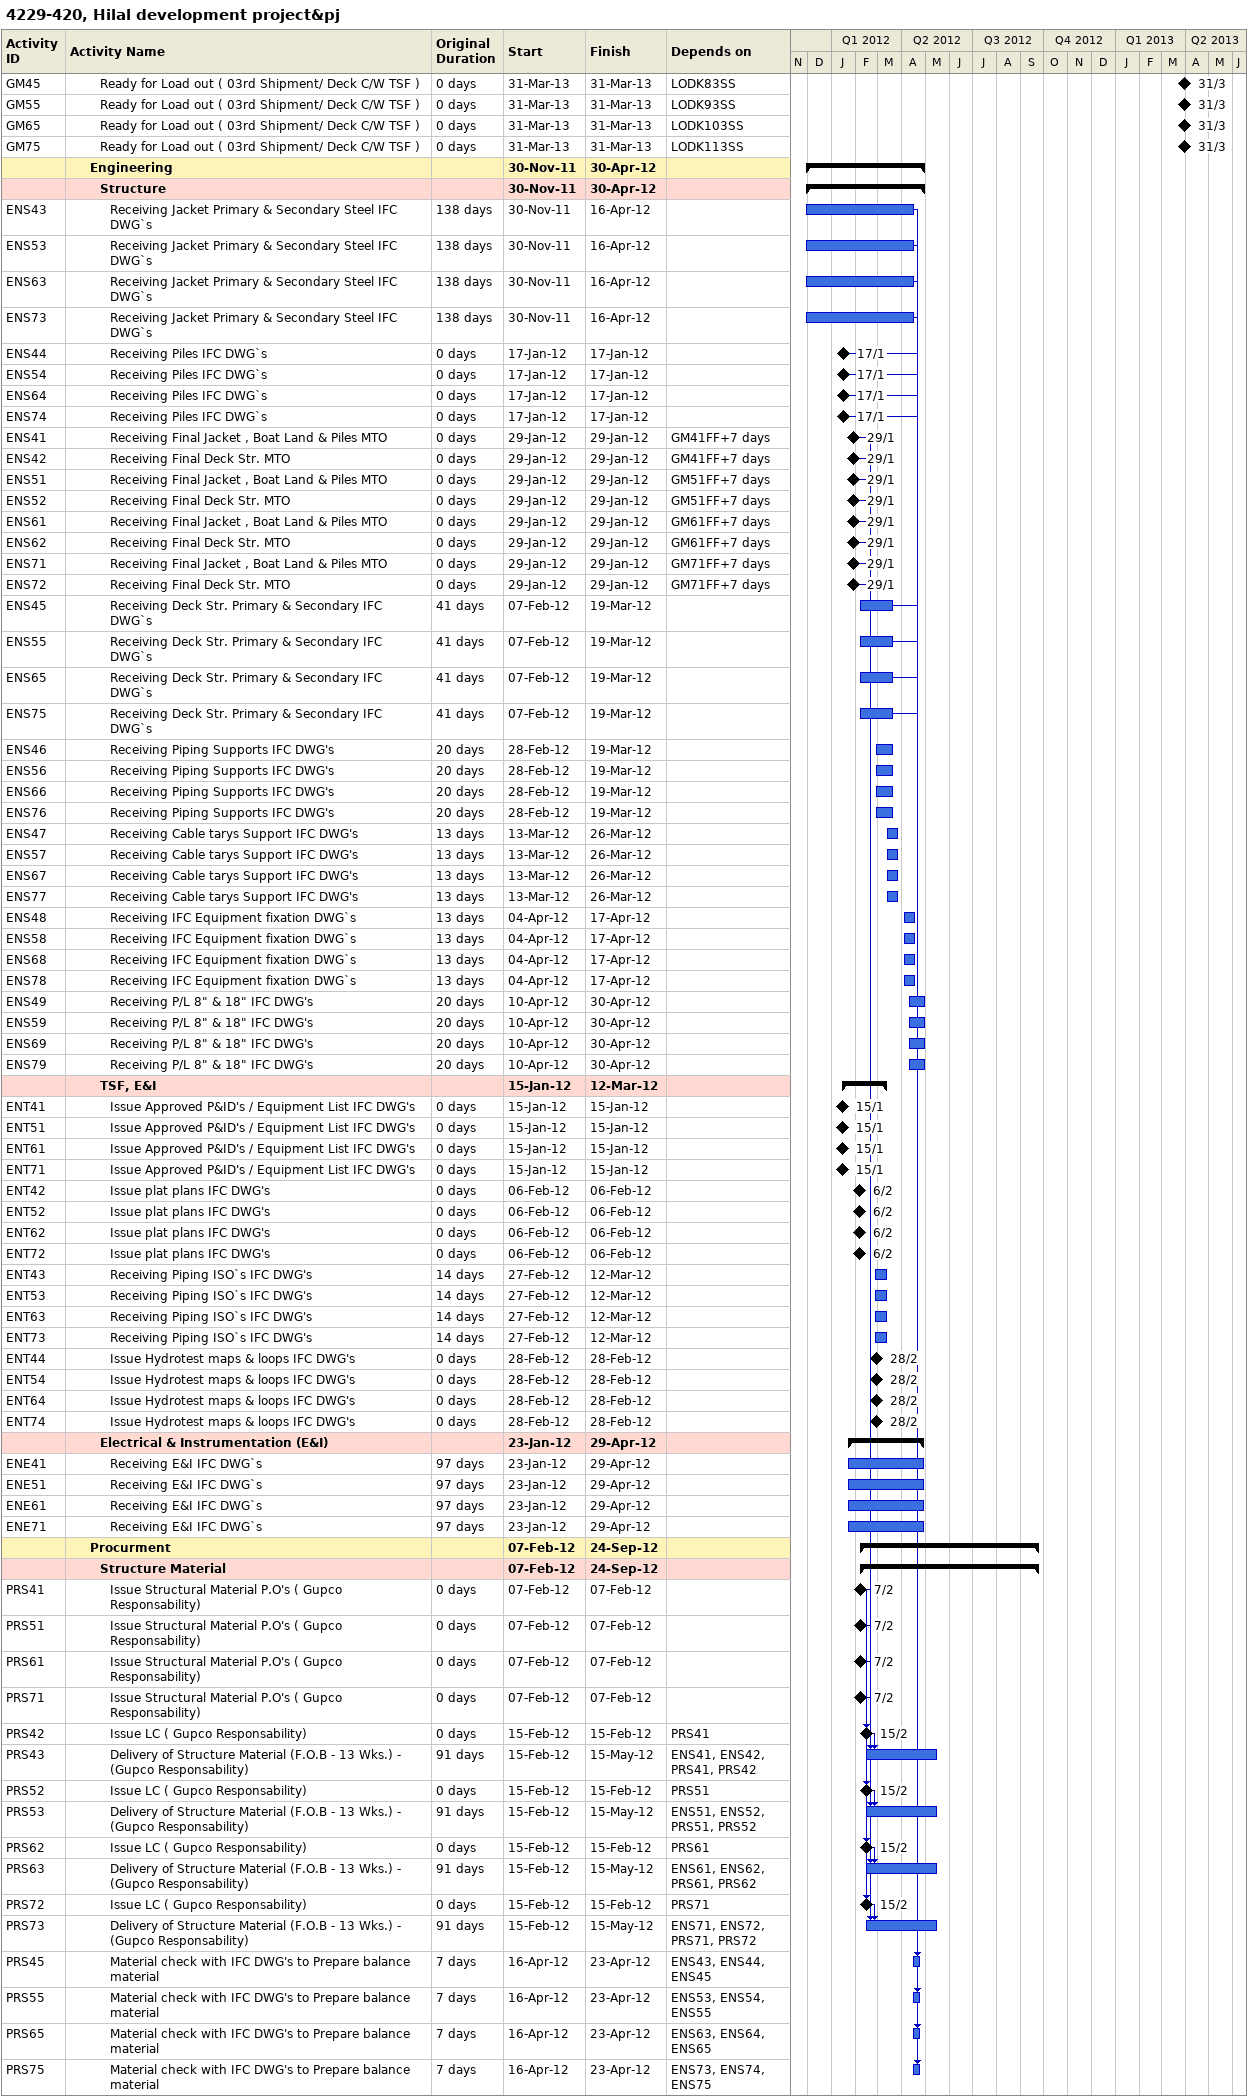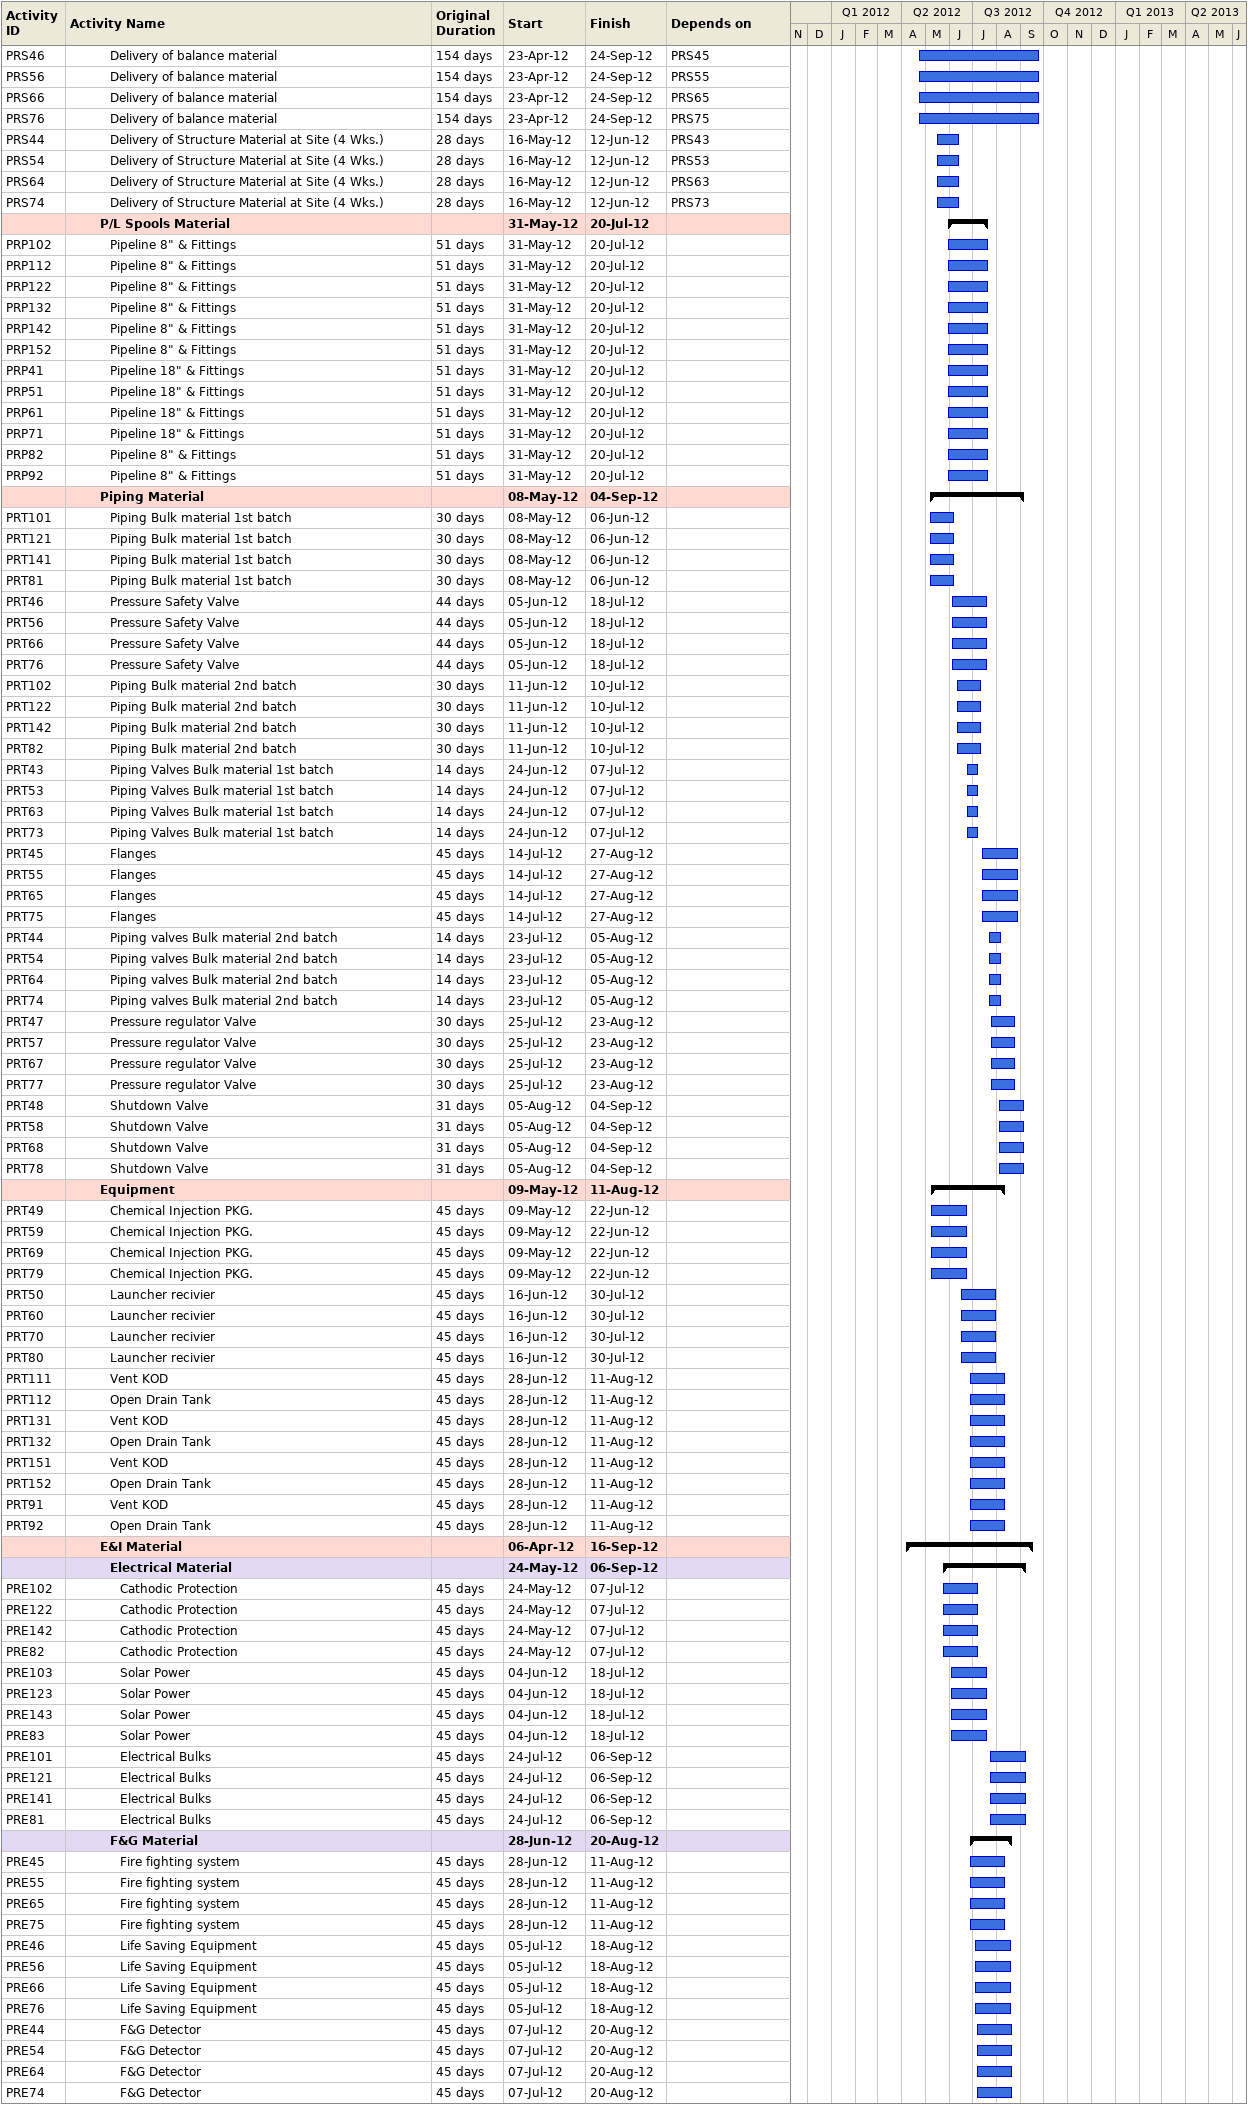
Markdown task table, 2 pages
4229-420, Hilal development project&pj

| ID | Level | Task | Original duration | Start | Finish | Predecessors |
|---|---|---|---|---|---|---|
| GM45 | 4 | Ready for Load out ( 03rd Shipment/ Deck C/W TSF ) | 0d | 2013-03-31 | 2013-03-31 | LODK83SS |
| GM55 | 4 | Ready for Load out ( 03rd Shipment/ Deck C/W TSF ) | 0d | 2013-03-31 | 2013-03-31 | LODK93SS |
| GM65 | 4 | Ready for Load out ( 03rd Shipment/ Deck C/W TSF ) | 0d | 2013-03-31 | 2013-03-31 | LODK103SS |
| GM75 | 4 | Ready for Load out ( 03rd Shipment/ Deck C/W TSF ) | 0d | 2013-03-31 | 2013-03-31 | LODK113SS |
|  | 3 | **Engineering** |  | 2011-11-30 | 2012-04-30 |  |
|  | 4 | **Structure** |  | 2011-11-30 | 2012-04-30 |  |
| ENS43 | 5 | Receiving Jacket Primary & Secondary Steel IFC DWG`s | 138d | 2011-11-30 | 2012-04-16 |  |
| ENS53 | 5 | Receiving Jacket Primary & Secondary Steel IFC DWG`s | 138d | 2011-11-30 | 2012-04-16 |  |
| ENS63 | 5 | Receiving Jacket Primary & Secondary Steel IFC DWG`s | 138d | 2011-11-30 | 2012-04-16 |  |
| ENS73 | 5 | Receiving Jacket Primary & Secondary Steel IFC DWG`s | 138d | 2011-11-30 | 2012-04-16 |  |
| ENS44 | 5 | Receiving Piles IFC DWG`s | 0d | 2012-01-17 | 2012-01-17 |  |
| ENS54 | 5 | Receiving Piles IFC DWG`s | 0d | 2012-01-17 | 2012-01-17 |  |
| ENS64 | 5 | Receiving Piles IFC DWG`s | 0d | 2012-01-17 | 2012-01-17 |  |
| ENS74 | 5 | Receiving Piles IFC DWG`s | 0d | 2012-01-17 | 2012-01-17 |  |
| ENS41 | 5 | Receiving Final Jacket , Boat Land & Piles MTO | 0d | 2012-01-29 | 2012-01-29 | GM41FF+7d |
| ENS42 | 5 | Receiving Final Deck Str. MTO | 0d | 2012-01-29 | 2012-01-29 | GM41FF+7d |
| ENS51 | 5 | Receiving Final Jacket , Boat Land & Piles MTO | 0d | 2012-01-29 | 2012-01-29 | GM51FF+7d |
| ENS52 | 5 | Receiving Final Deck Str. MTO | 0d | 2012-01-29 | 2012-01-29 | GM51FF+7d |
| ENS61 | 5 | Receiving Final Jacket , Boat Land & Piles MTO | 0d | 2012-01-29 | 2012-01-29 | GM61FF+7d |
| ENS62 | 5 | Receiving Final Deck Str. MTO | 0d | 2012-01-29 | 2012-01-29 | GM61FF+7d |
| ENS71 | 5 | Receiving Final Jacket , Boat Land & Piles MTO | 0d | 2012-01-29 | 2012-01-29 | GM71FF+7d |
| ENS72 | 5 | Receiving Final Deck Str. MTO | 0d | 2012-01-29 | 2012-01-29 | GM71FF+7d |
| ENS45 | 5 | Receiving Deck Str. Primary & Secondary IFC DWG`s | 41d | 2012-02-07 | 2012-03-19 |  |
| ENS55 | 5 | Receiving Deck Str. Primary & Secondary IFC DWG`s | 41d | 2012-02-07 | 2012-03-19 |  |
| ENS65 | 5 | Receiving Deck Str. Primary & Secondary IFC DWG`s | 41d | 2012-02-07 | 2012-03-19 |  |
| ENS75 | 5 | Receiving Deck Str. Primary & Secondary IFC DWG`s | 41d | 2012-02-07 | 2012-03-19 |  |
| ENS46 | 5 | Receiving Piping Supports IFC DWG's | 20d | 2012-02-28 | 2012-03-19 |  |
| ENS56 | 5 | Receiving Piping Supports IFC DWG's | 20d | 2012-02-28 | 2012-03-19 |  |
| ENS66 | 5 | Receiving Piping Supports IFC DWG's | 20d | 2012-02-28 | 2012-03-19 |  |
| ENS76 | 5 | Receiving Piping Supports IFC DWG's | 20d | 2012-02-28 | 2012-03-19 |  |
| ENS47 | 5 | Receiving Cable tarys Support IFC DWG's | 13d | 2012-03-13 | 2012-03-26 |  |
| ENS57 | 5 | Receiving Cable tarys Support IFC DWG's | 13d | 2012-03-13 | 2012-03-26 |  |
| ENS67 | 5 | Receiving Cable tarys Support IFC DWG's | 13d | 2012-03-13 | 2012-03-26 |  |
| ENS77 | 5 | Receiving Cable tarys Support IFC DWG's | 13d | 2012-03-13 | 2012-03-26 |  |
| ENS48 | 5 | Receiving IFC Equipment fixation DWG`s | 13d | 2012-04-04 | 2012-04-17 |  |
| ENS58 | 5 | Receiving IFC Equipment fixation DWG`s | 13d | 2012-04-04 | 2012-04-17 |  |
| ENS68 | 5 | Receiving IFC Equipment fixation DWG`s | 13d | 2012-04-04 | 2012-04-17 |  |
| ENS78 | 5 | Receiving IFC Equipment fixation DWG`s | 13d | 2012-04-04 | 2012-04-17 |  |
| ENS49 | 5 | Receiving P/L 8" & 18" IFC DWG's | 20d | 2012-04-10 | 2012-04-30 |  |
| ENS59 | 5 | Receiving P/L 8" & 18" IFC DWG's | 20d | 2012-04-10 | 2012-04-30 |  |
| ENS69 | 5 | Receiving P/L 8" & 18" IFC DWG's | 20d | 2012-04-10 | 2012-04-30 |  |
| ENS79 | 5 | Receiving P/L 8" & 18" IFC DWG's | 20d | 2012-04-10 | 2012-04-30 |  |
|  | 4 | **TSF, E&I** |  | 2012-01-15 | 2012-03-12 |  |
| ENT41 | 5 | Issue Approved P&ID's / Equipment List IFC DWG's | 0d | 2012-01-15 | 2012-01-15 |  |
| ENT51 | 5 | Issue Approved P&ID's / Equipment List IFC DWG's | 0d | 2012-01-15 | 2012-01-15 |  |
| ENT61 | 5 | Issue Approved P&ID's / Equipment List IFC DWG's | 0d | 2012-01-15 | 2012-01-15 |  |
| ENT71 | 5 | Issue Approved P&ID's / Equipment List IFC DWG's | 0d | 2012-01-15 | 2012-01-15 |  |
| ENT42 | 5 | Issue plat plans IFC DWG's | 0d | 2012-02-06 | 2012-02-06 |  |
| ENT52 | 5 | Issue plat plans IFC DWG's | 0d | 2012-02-06 | 2012-02-06 |  |
| ENT62 | 5 | Issue plat plans IFC DWG's | 0d | 2012-02-06 | 2012-02-06 |  |
| ENT72 | 5 | Issue plat plans IFC DWG's | 0d | 2012-02-06 | 2012-02-06 |  |
| ENT43 | 5 | Receiving Piping ISO`s IFC DWG's | 14d | 2012-02-27 | 2012-03-12 |  |
| ENT53 | 5 | Receiving Piping ISO`s IFC DWG's | 14d | 2012-02-27 | 2012-03-12 |  |
| ENT63 | 5 | Receiving Piping ISO`s IFC DWG's | 14d | 2012-02-27 | 2012-03-12 |  |
| ENT73 | 5 | Receiving Piping ISO`s IFC DWG's | 14d | 2012-02-27 | 2012-03-12 |  |
| ENT44 | 5 | Issue Hydrotest maps & loops IFC DWG's | 0d | 2012-02-28 | 2012-02-28 |  |
| ENT54 | 5 | Issue Hydrotest maps & loops IFC DWG's | 0d | 2012-02-28 | 2012-02-28 |  |
| ENT64 | 5 | Issue Hydrotest maps & loops IFC DWG's | 0d | 2012-02-28 | 2012-02-28 |  |
| ENT74 | 5 | Issue Hydrotest maps & loops IFC DWG's | 0d | 2012-02-28 | 2012-02-28 |  |
|  | 4 | **Electrical & Instrumentation (E&I)** |  | 2012-01-23 | 2012-04-29 |  |
| ENE41 | 5 | Receiving E&I IFC DWG`s | 97d | 2012-01-23 | 2012-04-29 |  |
| ENE51 | 5 | Receiving E&I IFC DWG`s | 97d | 2012-01-23 | 2012-04-29 |  |
| ENE61 | 5 | Receiving E&I IFC DWG`s | 97d | 2012-01-23 | 2012-04-29 |  |
| ENE71 | 5 | Receiving E&I IFC DWG`s | 97d | 2012-01-23 | 2012-04-29 |  |
|  | 3 | **Procurment** |  | 2012-02-07 | 2012-09-24 |  |
|  | 4 | **Structure Material** |  | 2012-02-07 | 2012-09-24 |  |
| PRS41 | 5 | Issue Structural Material P.O's ( Gupco Responsability) | 0d | 2012-02-07 | 2012-02-07 |  |
| PRS51 | 5 | Issue Structural Material P.O's ( Gupco Responsability) | 0d | 2012-02-07 | 2012-02-07 |  |
| PRS61 | 5 | Issue Structural Material P.O's ( Gupco Responsability) | 0d | 2012-02-07 | 2012-02-07 |  |
| PRS71 | 5 | Issue Structural Material P.O's ( Gupco Responsability) | 0d | 2012-02-07 | 2012-02-07 |  |
| PRS42 | 5 | Issue LC ( Gupco Responsability) | 0d | 2012-02-15 | 2012-02-15 | PRS41 |
| PRS43 | 5 | Delivery of Structure Material (F.O.B - 13 Wks.) - (Gupco Responsability) | 91d | 2012-02-15 | 2012-05-15 | ENS41, ENS42, PRS41, PRS42 |
| PRS52 | 5 | Issue LC ( Gupco Responsability) | 0d | 2012-02-15 | 2012-02-15 | PRS51 |
| PRS53 | 5 | Delivery of Structure Material (F.O.B - 13 Wks.) - (Gupco Responsability) | 91d | 2012-02-15 | 2012-05-15 | ENS51, ENS52, PRS51, PRS52 |
| PRS62 | 5 | Issue LC ( Gupco Responsability) | 0d | 2012-02-15 | 2012-02-15 | PRS61 |
| PRS63 | 5 | Delivery of Structure Material (F.O.B - 13 Wks.) - (Gupco Responsability) | 91d | 2012-02-15 | 2012-05-15 | ENS61, ENS62, PRS61, PRS62 |
| PRS72 | 5 | Issue LC ( Gupco Responsability) | 0d | 2012-02-15 | 2012-02-15 | PRS71 |
| PRS73 | 5 | Delivery of Structure Material (F.O.B - 13 Wks.) - (Gupco Responsability) | 91d | 2012-02-15 | 2012-05-15 | ENS71, ENS72, PRS71, PRS72 |
| PRS45 | 5 | Material check with IFC DWG's to Prepare balance material | 7d | 2012-04-16 | 2012-04-23 | ENS43, ENS44, ENS45 |
| PRS55 | 5 | Material check with IFC DWG's to Prepare balance material | 7d | 2012-04-16 | 2012-04-23 | ENS53, ENS54, ENS55 |
| PRS65 | 5 | Material check with IFC DWG's to Prepare balance material | 7d | 2012-04-16 | 2012-04-23 | ENS63, ENS64, ENS65 |
| PRS75 | 5 | Material check with IFC DWG's to Prepare balance material | 7d | 2012-04-16 | 2012-04-23 | ENS73, ENS74, ENS75 |
| PRS46 | 5 | Delivery of balance material | 154d | 2012-04-23 | 2012-09-24 | PRS45 |
| PRS56 | 5 | Delivery of balance material | 154d | 2012-04-23 | 2012-09-24 | PRS55 |
| PRS66 | 5 | Delivery of balance material | 154d | 2012-04-23 | 2012-09-24 | PRS65 |
| PRS76 | 5 | Delivery of balance material | 154d | 2012-04-23 | 2012-09-24 | PRS75 |
| PRS44 | 5 | Delivery of Structure Material at Site (4 Wks.) | 28d | 2012-05-16 | 2012-06-12 | PRS43 |
| PRS54 | 5 | Delivery of Structure Material at Site (4 Wks.) | 28d | 2012-05-16 | 2012-06-12 | PRS53 |
| PRS64 | 5 | Delivery of Structure Material at Site (4 Wks.) | 28d | 2012-05-16 | 2012-06-12 | PRS63 |
| PRS74 | 5 | Delivery of Structure Material at Site (4 Wks.) | 28d | 2012-05-16 | 2012-06-12 | PRS73 |
|  | 4 | **P/L Spools Material** |  | 2012-05-31 | 2012-07-20 |  |
| PRP102 | 5 | Pipeline 8" & Fittings | 51d | 2012-05-31 | 2012-07-20 |  |
| PRP112 | 5 | Pipeline 8" & Fittings | 51d | 2012-05-31 | 2012-07-20 |  |
| PRP122 | 5 | Pipeline 8" & Fittings | 51d | 2012-05-31 | 2012-07-20 |  |
| PRP132 | 5 | Pipeline 8" & Fittings | 51d | 2012-05-31 | 2012-07-20 |  |
| PRP142 | 5 | Pipeline 8" & Fittings | 51d | 2012-05-31 | 2012-07-20 |  |
| PRP152 | 5 | Pipeline 8" & Fittings | 51d | 2012-05-31 | 2012-07-20 |  |
| PRP41 | 5 | Pipeline 18" & Fittings | 51d | 2012-05-31 | 2012-07-20 |  |
| PRP51 | 5 | Pipeline 18" & Fittings | 51d | 2012-05-31 | 2012-07-20 |  |
| PRP61 | 5 | Pipeline 18" & Fittings | 51d | 2012-05-31 | 2012-07-20 |  |
| PRP71 | 5 | Pipeline 18" & Fittings | 51d | 2012-05-31 | 2012-07-20 |  |
| PRP82 | 5 | Pipeline 8" & Fittings | 51d | 2012-05-31 | 2012-07-20 |  |
| PRP92 | 5 | Pipeline 8" & Fittings | 51d | 2012-05-31 | 2012-07-20 |  |
|  | 4 | **Piping Material** |  | 2012-05-08 | 2012-09-04 |  |
| PRT101 | 5 | Piping Bulk material 1st batch | 30d | 2012-05-08 | 2012-06-06 |  |
| PRT121 | 5 | Piping Bulk material 1st batch | 30d | 2012-05-08 | 2012-06-06 |  |
| PRT141 | 5 | Piping Bulk material 1st batch | 30d | 2012-05-08 | 2012-06-06 |  |
| PRT81 | 5 | Piping Bulk material 1st batch | 30d | 2012-05-08 | 2012-06-06 |  |
| PRT46 | 5 | Pressure Safety Valve | 44d | 2012-06-05 | 2012-07-18 |  |
| PRT56 | 5 | Pressure Safety Valve | 44d | 2012-06-05 | 2012-07-18 |  |
| PRT66 | 5 | Pressure Safety Valve | 44d | 2012-06-05 | 2012-07-18 |  |
| PRT76 | 5 | Pressure Safety Valve | 44d | 2012-06-05 | 2012-07-18 |  |
| PRT102 | 5 | Piping Bulk material 2nd batch | 30d | 2012-06-11 | 2012-07-10 |  |
| PRT122 | 5 | Piping Bulk material 2nd batch | 30d | 2012-06-11 | 2012-07-10 |  |
| PRT142 | 5 | Piping Bulk material 2nd batch | 30d | 2012-06-11 | 2012-07-10 |  |
| PRT82 | 5 | Piping Bulk material 2nd batch | 30d | 2012-06-11 | 2012-07-10 |  |
| PRT43 | 5 | Piping Valves Bulk material 1st batch | 14d | 2012-06-24 | 2012-07-07 |  |
| PRT53 | 5 | Piping Valves Bulk material 1st batch | 14d | 2012-06-24 | 2012-07-07 |  |
| PRT63 | 5 | Piping Valves Bulk material 1st batch | 14d | 2012-06-24 | 2012-07-07 |  |
| PRT73 | 5 | Piping Valves Bulk material 1st batch | 14d | 2012-06-24 | 2012-07-07 |  |
| PRT45 | 5 | Flanges | 45d | 2012-07-14 | 2012-08-27 |  |
| PRT55 | 5 | Flanges | 45d | 2012-07-14 | 2012-08-27 |  |
| PRT65 | 5 | Flanges | 45d | 2012-07-14 | 2012-08-27 |  |
| PRT75 | 5 | Flanges | 45d | 2012-07-14 | 2012-08-27 |  |
| PRT44 | 5 | Piping valves Bulk material 2nd batch | 14d | 2012-07-23 | 2012-08-05 |  |
| PRT54 | 5 | Piping valves Bulk material 2nd batch | 14d | 2012-07-23 | 2012-08-05 |  |
| PRT64 | 5 | Piping valves Bulk material 2nd batch | 14d | 2012-07-23 | 2012-08-05 |  |
| PRT74 | 5 | Piping valves Bulk material 2nd batch | 14d | 2012-07-23 | 2012-08-05 |  |
| PRT47 | 5 | Pressure regulator Valve | 30d | 2012-07-25 | 2012-08-23 |  |
| PRT57 | 5 | Pressure regulator Valve | 30d | 2012-07-25 | 2012-08-23 |  |
| PRT67 | 5 | Pressure regulator Valve | 30d | 2012-07-25 | 2012-08-23 |  |
| PRT77 | 5 | Pressure regulator Valve | 30d | 2012-07-25 | 2012-08-23 |  |
| PRT48 | 5 | Shutdown Valve | 31d | 2012-08-05 | 2012-09-04 |  |
| PRT58 | 5 | Shutdown Valve | 31d | 2012-08-05 | 2012-09-04 |  |
| PRT68 | 5 | Shutdown Valve | 31d | 2012-08-05 | 2012-09-04 |  |
| PRT78 | 5 | Shutdown Valve | 31d | 2012-08-05 | 2012-09-04 |  |
|  | 4 | **Equipment** |  | 2012-05-09 | 2012-08-11 |  |
| PRT49 | 5 | Chemical Injection PKG. | 45d | 2012-05-09 | 2012-06-22 |  |
| PRT59 | 5 | Chemical Injection PKG. | 45d | 2012-05-09 | 2012-06-22 |  |
| PRT69 | 5 | Chemical Injection PKG. | 45d | 2012-05-09 | 2012-06-22 |  |
| PRT79 | 5 | Chemical Injection PKG. | 45d | 2012-05-09 | 2012-06-22 |  |
| PRT50 | 5 | Launcher recivier | 45d | 2012-06-16 | 2012-07-30 |  |
| PRT60 | 5 | Launcher recivier | 45d | 2012-06-16 | 2012-07-30 |  |
| PRT70 | 5 | Launcher recivier | 45d | 2012-06-16 | 2012-07-30 |  |
| PRT80 | 5 | Launcher recivier | 45d | 2012-06-16 | 2012-07-30 |  |
| PRT111 | 5 | Vent KOD | 45d | 2012-06-28 | 2012-08-11 |  |
| PRT112 | 5 | Open Drain Tank | 45d | 2012-06-28 | 2012-08-11 |  |
| PRT131 | 5 | Vent KOD | 45d | 2012-06-28 | 2012-08-11 |  |
| PRT132 | 5 | Open Drain Tank | 45d | 2012-06-28 | 2012-08-11 |  |
| PRT151 | 5 | Vent KOD | 45d | 2012-06-28 | 2012-08-11 |  |
| PRT152 | 5 | Open Drain Tank | 45d | 2012-06-28 | 2012-08-11 |  |
| PRT91 | 5 | Vent KOD | 45d | 2012-06-28 | 2012-08-11 |  |
| PRT92 | 5 | Open Drain Tank | 45d | 2012-06-28 | 2012-08-11 |  |
|  | 4 | **E&I Material** |  | 2012-04-06 | 2012-09-16 |  |
|  | 5 | **Electrical Material** |  | 2012-05-24 | 2012-09-06 |  |
| PRE102 | 6 | Cathodic Protection | 45d | 2012-05-24 | 2012-07-07 |  |
| PRE122 | 6 | Cathodic Protection | 45d | 2012-05-24 | 2012-07-07 |  |
| PRE142 | 6 | Cathodic Protection | 45d | 2012-05-24 | 2012-07-07 |  |
| PRE82 | 6 | Cathodic Protection | 45d | 2012-05-24 | 2012-07-07 |  |
| PRE103 | 6 | Solar Power | 45d | 2012-06-04 | 2012-07-18 |  |
| PRE123 | 6 | Solar Power | 45d | 2012-06-04 | 2012-07-18 |  |
| PRE143 | 6 | Solar Power | 45d | 2012-06-04 | 2012-07-18 |  |
| PRE83 | 6 | Solar Power | 45d | 2012-06-04 | 2012-07-18 |  |
| PRE101 | 6 | Electrical Bulks | 45d | 2012-07-24 | 2012-09-06 |  |
| PRE121 | 6 | Electrical Bulks | 45d | 2012-07-24 | 2012-09-06 |  |
| PRE141 | 6 | Electrical Bulks | 45d | 2012-07-24 | 2012-09-06 |  |
| PRE81 | 6 | Electrical Bulks | 45d | 2012-07-24 | 2012-09-06 |  |
|  | 5 | **F&G Material** |  | 2012-06-28 | 2012-08-20 |  |
| PRE45 | 6 | Fire fighting system | 45d | 2012-06-28 | 2012-08-11 |  |
| PRE55 | 6 | Fire fighting system | 45d | 2012-06-28 | 2012-08-11 |  |
| PRE65 | 6 | Fire fighting system | 45d | 2012-06-28 | 2012-08-11 |  |
| PRE75 | 6 | Fire fighting system | 45d | 2012-06-28 | 2012-08-11 |  |
| PRE46 | 6 | Life Saving Equipment | 45d | 2012-07-05 | 2012-08-18 |  |
| PRE56 | 6 | Life Saving Equipment | 45d | 2012-07-05 | 2012-08-18 |  |
| PRE66 | 6 | Life Saving Equipment | 45d | 2012-07-05 | 2012-08-18 |  |
| PRE76 | 6 | Life Saving Equipment | 45d | 2012-07-05 | 2012-08-18 |  |
| PRE44 | 6 | F&G Detector | 45d | 2012-07-07 | 2012-08-20 |  |
| PRE54 | 6 | F&G Detector | 45d | 2012-07-07 | 2012-08-20 |  |
| PRE64 | 6 | F&G Detector | 45d | 2012-07-07 | 2012-08-20 |  |
| PRE74 | 6 | F&G Detector | 45d | 2012-07-07 | 2012-08-20 |  |
